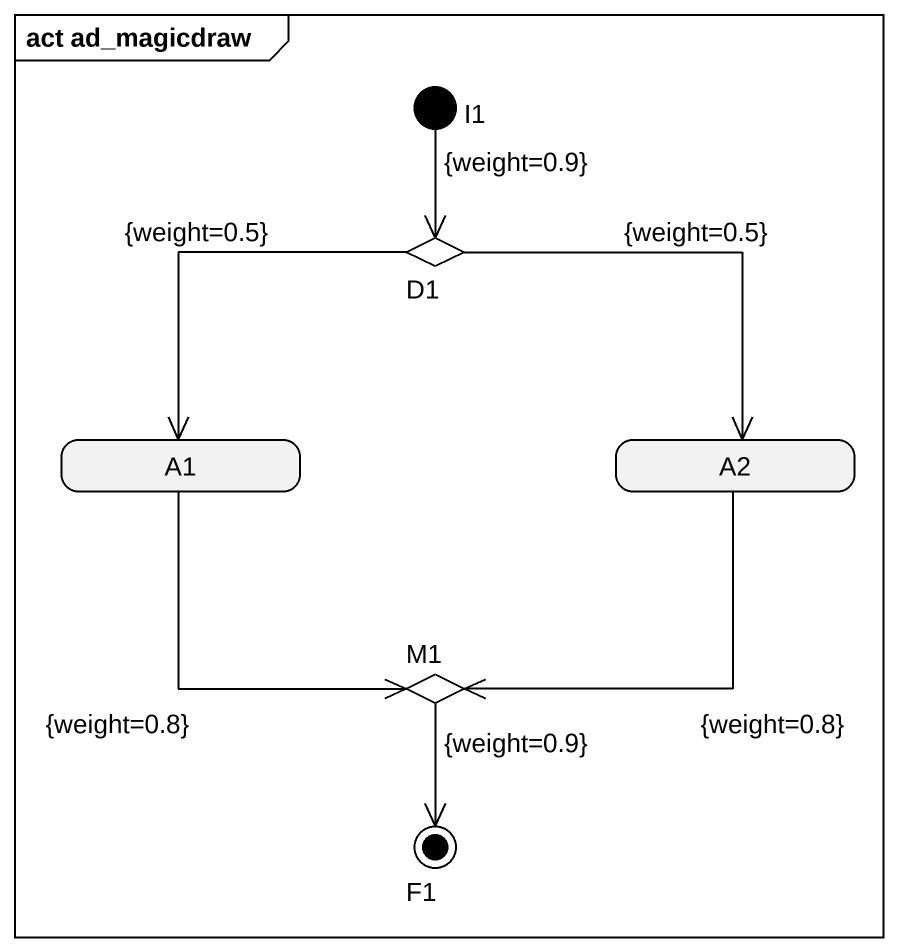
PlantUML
@startuml
mainframe act ad_magicdraw
hide empty description
state I1 <<start>>
state D1 <<choice>>
state A1
state A2
state M1 <<choice>>
state F1 <<end>>
I1 --> D1 : {weight=0.9}
D1 --> A1 : {weight=0.5}
D1 --> A2 : {weight=0.5}
A1 --> M1 : {weight=0.8}
A2 --> M1 : {weight=0.8}
M1 --> F1 : {weight=0.9}
@enduml
